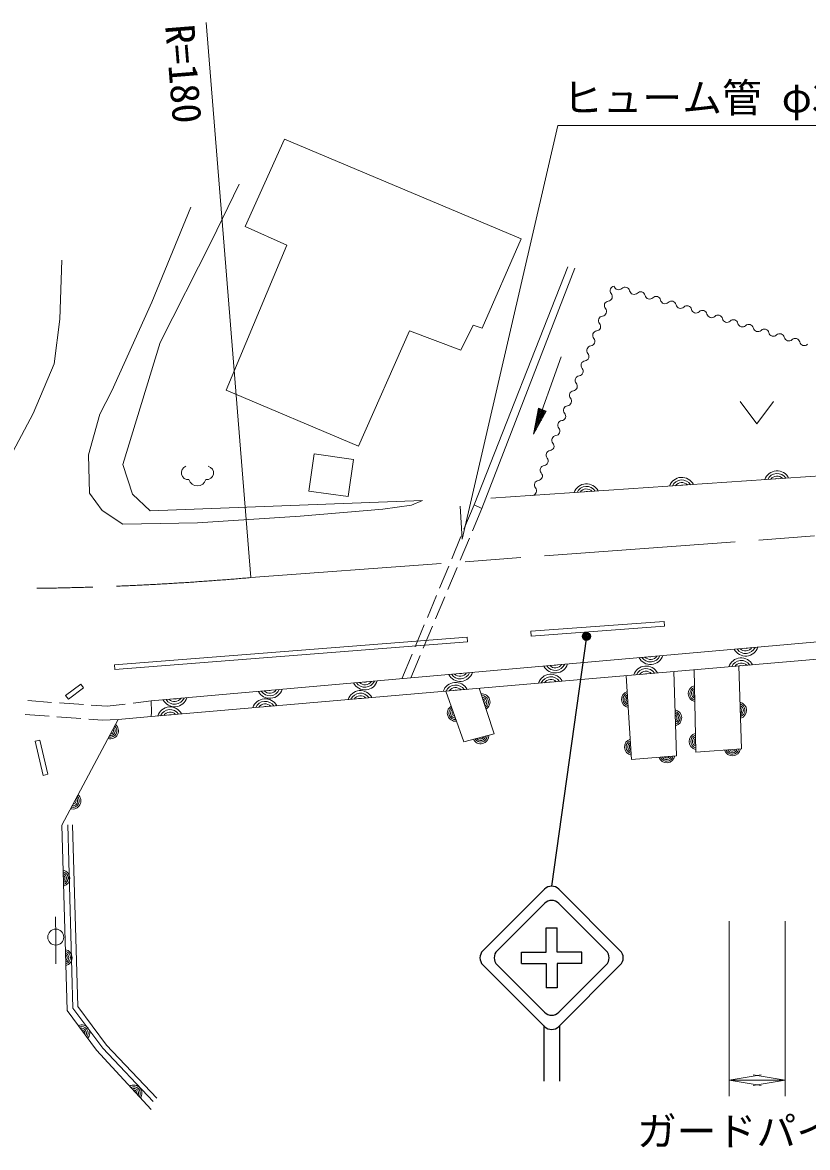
# Model space of a CAD drawing. Units: millimetres, scale not verified. Extents: x 40000 to 680000, y 20000 to 380000.
# Drawn here: x 286388 to 335687, y 235774 to 306479 of the extents above; entities that cross this region are included whole.
import ezdxf
from ezdxf.enums import TextEntityAlignment as Align

# ---------------------------------------------------------------- set-up
doc = ezdxf.new("R2010")
doc.units = ezdxf.units.MM
doc.header["$LTSCALE"] = 1000
doc.header["$PDMODE"] = 32
doc.header["$PDSIZE"] = 500
doc.linetypes.add('CHAIN', pattern=[18.5, 12, -1.5, 3.5, -1.5])
for name, color, linetype, lineweight in [('M-BMK', 2, 'CHAIN', 13), ('M-STR-HTXT', 7, 'Continuous', 13), ('M-STR-STRC', 7, 'Continuous', 25), ('M-WORK', 1, 'Continuous', 13)]:
    doc.layers.add(name, color=color, linetype=linetype, lineweight=lineweight)
doc.styles.add('ＭＳ ゴシック', font='')
doc.styles.get('ＭＳ ゴシック').set_extended_font_data('MS Gothic')

# ---------------------------------------------------------------- blocks, each defined once
blk = doc.blocks.new('open_arrow')
at = {"color": 0, "linetype": 'Continuous', "lineweight": -2}
blk.add_lwpolyline([(7.5, 1.25), (0, 0), (7.5, -1.25)], dxfattribs=at)

msp = doc.modelspace()

# ---------------------------------------------------------------- linework, layer by layer
at = {"layer": 'M-BMK'}
msp.add_line((300721, 271592), (460023, 283371), dxfattribs=at)
msp.add_arc((284986, 450903), 180000, 266.43871, 275.01516, dxfattribs=at)
at = {"layer": 'M-STR-HTXT'}
for p, q in [((300721, 271592), (297917, 306479)), ((314000, 274000), (313865, 276084)), ((330770, 250000), (330770, 239000)), ((334286, 250000), (334286, 239000)), ((330770, 240000), (334286, 240000))]:
    msp.add_line(p, q, dxfattribs=at)
msp.add_lwpolyline([(314000, 274000), (320000, 300000), (348750, 300000)], dxfattribs=at)
at = {"layer": 'M-STR-STRC'}
for p, q in [((321804, 267896), (319617, 252195)), ((319173, 252010), (315304, 248141)), ((320064, 252010), (323933, 248141)), ((316196, 248141), (319173, 251118)), ((320064, 251118), (323041, 248141)), ((319265, 248049), (319265, 249587)), ((319265, 249587), (319972, 249587)), ((319972, 248049), (319972, 249587)), ((317727, 248049), (319265, 248049)), ((317727, 247342), (317727, 248049)), ((321510, 248049), (319972, 248049)), ((321510, 247342), (321510, 248049)), ((315304, 247249), (319173, 243381)), ((316196, 247249), (319173, 244273)), ((317727, 247342), (319265, 247342)), ((319265, 247342), (319265, 245803)), ((321510, 247342), (319972, 247342)), ((319972, 247342), (319972, 245803)), ((323933, 247249), (320064, 243381)), ((320064, 244273), (323041, 247249)), ((319972, 245803), (319265, 245803)), ((319119, 243435), (319119, 239935)), ((320119, 243435), (320119, 239935))]:
    msp.add_line(p, q, dxfattribs=at)
for radius in [250, 200, 150, 100, 50, 20]:
    msp.add_circle((321804, 267896), radius, dxfattribs=at)
for centre, start, end in [((319619, 251564), 45, 135), ((319619, 250672), 44.99985, 135), ((315750, 247695), 135, 225), ((316642, 247695), 135, 225.00005), ((322595, 247695), 315.00011, 44.99984), ((323487, 247695), 315, 45), ((319619, 244719), 225.00005, 315.00011), ((319619, 243827), 225, 315)]:
    msp.add_arc(centre, 631, start, end, dxfattribs=at)
msp.add_point((321804, 267896), dxfattribs=at)
at = {"layer": 'M-WORK'}
for p, q in [((302848, 299150), (300368, 293668)), ((317705, 292885), (302848, 299150)), ((298235, 292688), (299997, 296310)), ((296957, 294880), (294510, 288909)), ((300368, 293668), (302978, 292494)), ((315257, 287262), (317705, 292885)), ((295038, 286358), (298235, 292688)), ((302978, 292494), (299172, 283380)), ((288742, 287827), (288862, 291543)), ((314746, 276162), (320643, 291130)), ((321068, 291032), (315235, 275934)), ((294510, 288909), (291998, 283329)), ((288383, 285030), (288742, 287827)), ((307492, 279856), (310690, 287099)), ((310690, 287099), (313920, 285892)), ((313920, 285892), (314692, 287458)), ((314692, 287458), (315257, 287262)), ((292699, 278702), (295038, 286358)), ((287064, 281913), (288383, 285030)), ((320223, 285465), (318490, 280603)), ((291998, 283329), (291247, 281861)), ((299172, 283380), (307492, 279856)), ((318797, 282233), (318490, 280603)), ((318993, 282163), (318550, 280919)), ((318946, 282180), (318609, 281236)), ((319087, 282129), (318644, 280886)), ((318899, 282197), (318669, 281552)), ((318852, 282213), (318729, 281869)), ((318804, 282230), (318789, 282185)), ((319282, 282060), (318797, 282233)), ((319134, 282113), (318798, 281169)), ((331456, 282650), (332506, 281250)), ((332506, 281250), (333556, 282650)), ((285066, 278156), (287064, 281913)), ((291247, 281861), (290529, 279316)), ((318490, 280603), (319282, 282060)), ((319181, 282096), (318952, 281452)), ((319228, 282079), (319106, 281735)), ((319275, 282062), (319260, 282018)), ((290529, 279316), (290595, 276902)), ((304380, 277030), (304710, 279367)), ((304710, 279367), (307175, 279019)), ((293286, 276842), (292699, 278702)), ((307175, 279019), (306845, 276682)), ((290595, 276902), (291389, 275814)), ((294396, 275781), (293286, 276842)), ((306845, 276682), (304380, 277030)), ((291389, 275814), (292694, 274944)), ((311509, 276445), (294396, 275781)), ((303831, 275444), (309008, 275901)), ((309008, 275901), (310813, 276140)), ((310813, 276140), (311509, 276445)), ((314110, 274627), (314746, 276162)), ((315235, 275934), (314646, 274529)), ((315235, 275934), (314746, 276162)), ((297370, 275031), (303831, 275444)), ((292694, 274944), (297370, 275031)), ((313345, 272779), (313919, 274165)), ((314452, 274068), (313872, 272685)), ((312579, 270931), (313153, 272317)), ((313678, 272224), (313098, 270841)), ((311814, 269084), (312388, 270469)), ((312904, 270380), (312323, 268997)), ((318314, 268219), (326684, 268840)), ((326684, 268840), (326706, 268541)), ((311048, 267236), (311622, 268622)), ((312130, 268536), (311549, 267153)), ((318337, 267920), (318314, 268219)), ((318337, 267920), (326706, 268541)), ((292162, 266116), (314318, 267855)), ((292186, 265817), (314342, 267556)), ((314318, 267855), (314342, 267556)), ((310221, 265239), (310857, 266774)), ((311356, 266692), (310766, 265287)), ((292162, 266116), (292186, 265817)), ((289087, 264189), (290046, 264900)), ((289266, 263948), (290225, 264659)), ((290046, 264900), (290225, 264659)), ((286720, 263858), (288216, 263752)), ((289087, 264189), (289266, 263948)), ((293339, 263703), (294476, 263841)), ((294481, 263128), (294476, 263841)), ((288715, 263717), (290211, 263611)), ((290710, 263576), (291707, 263505)), ((291707, 263505), (292843, 263643)), ((294470, 262863), (294481, 263128)), ((286556, 262988), (288052, 262879)), ((288550, 262843), (290046, 262734)), ((290545, 262697), (291401, 262635)), ((291401, 262635), (292403, 262667)), ((287189, 261312), (287481, 261380)), ((287686, 259163), (287189, 261312)), ((287979, 259231), (287481, 261380)), ((287686, 259163), (287979, 259231)), ((289559, 244534), (289227, 256049)), ((289856, 244637), (289527, 256057)), ((288452, 250263), (288475, 248996)), ((288475, 248996), (288487, 247326)), ((291424, 242012), (289559, 244534)), ((291654, 242205), (289856, 244637)), ((294603, 238673), (291424, 242012)), ((294820, 238880), (291654, 242205))]:
    msp.add_line(p, q, dxfattribs=at)
for points in [[(351715, 281429), (350383, 278925), (315795, 276580)], [(294476, 263841), (361852, 269824), (385050, 256703)], [(383485, 255797), (361115, 268594), (294470, 262863)], [(328568, 265795), (328665, 260612), (331542, 260825), (331374, 266036)], [(324307, 265428), (324642, 260159), (327466, 260399), (327292, 265685)], [(312973, 264454), (314098, 261270), (316017, 261768), (315072, 264634)], [(294476, 238153), (291040, 241882), (289202, 244387), (288855, 256029), (292403, 262667), (294470, 262863)]]:
    msp.add_lwpolyline(points, dxfattribs=at)
msp.add_circle((288475, 248996), 500, dxfattribs=at)
for centre, radius, start, end in [((323581, 289626), 287, 97.19942, 220.23353), ((323828, 289971), 289, 192.03919, 314.44968), ((323143, 289255), 287, 277.19942, 40.23353), ((324233, 289557), 289, 12.03919, 134.44968), ((324799, 289678), 289, 192.03919, 314.44968), ((325205, 289265), 289, 12.03919, 134.44968), ((325771, 289386), 289, 192.03919, 314.44968), ((326176, 288972), 289, 12.03919, 134.44968), ((322777, 288316), 287, 277.19942, 40.23353), ((323215, 288686), 287, 97.19942, 220.23353), ((326742, 289093), 289, 192.03919, 314.44968), ((327147, 288680), 289, 12.03919, 134.44968), ((327713, 288801), 289, 192.03919, 314.44968), ((328119, 288388), 289, 12.03919, 134.44968), ((322849, 287747), 287, 97.19942, 220.23353), ((328685, 288508), 289, 192.03919, 314.44968), ((329090, 288095), 289, 12.03919, 134.44968), ((329656, 288216), 289, 192.03919, 314.44968), ((330062, 287803), 289, 12.03919, 134.44968), ((330628, 287923), 289, 192.03919, 314.44968), ((331033, 287510), 289, 12.03919, 134.44968), ((322483, 286807), 287, 97.19942, 220.23353), ((322411, 287376), 287, 277.19942, 40.23353), ((331599, 287631), 289, 192.03919, 314.44968), ((332004, 287218), 289, 12.03919, 134.44968), ((332570, 287338), 289, 192.03919, 314.44968), ((332976, 286925), 289, 12.03919, 134.44968), ((322045, 286437), 287, 277.19942, 40.23353), ((333542, 287046), 289, 192.03919, 314.44968), ((333947, 286633), 289, 12.03919, 134.44968), ((334513, 286754), 289, 192.03919, 314.44968), ((334918, 286340), 289, 12.03919, 134.44968), ((335484, 286461), 289, 192.03919, 314.44968), ((321679, 285498), 287, 277.19942, 40.23353), ((322117, 285868), 287, 97.19942, 220.23353), ((321751, 284929), 287, 97.19942, 220.23353), ((321385, 283989), 287, 97.19942, 220.23353), ((321313, 284558), 287, 277.19942, 40.23353), ((320947, 283619), 287, 277.19942, 40.23353), ((320581, 282679), 287, 277.19942, 40.23353), ((321019, 283050), 287, 97.19942, 220.23353), ((320653, 282110), 287, 97.19942, 220.23353), ((320287, 281171), 287, 97.19942, 220.23353), ((320216, 281740), 287, 277.19942, 40.23353), ((319850, 280801), 287, 277.19942, 40.23353), ((319484, 279861), 287, 277.19942, 40.23353), ((319921, 280232), 287, 97.19942, 220.23353), ((319556, 279292), 287, 97.19942, 220.23353), ((296789, 278180), 429, 108.61837, 276.79955), ((297960, 278174), 423, 262.70793, 77.42011), ((319190, 278353), 287, 97.19942, 220.23353), ((319118, 278922), 287, 277.19942, 40.23353), ((318752, 277982), 287, 277.19942, 40.23353), ((327792, 277080), 812, 26.49752, 161.25779), ((333778, 277486), 812, 26.49752, 161.25779), ((333778, 277486), 650, 32.61331, 155.142), ((333778, 277486), 488, 43.746, 144.00931), ((297373, 277915), 557, 196.71995, 343.28005), ((318386, 277043), 287, 277.19942, 40.23353), ((318824, 277413), 287, 97.19942, 220.23353), ((321806, 276675), 812, 26.49752, 161.25779), ((321806, 276675), 650, 32.61331, 155.142), ((327792, 277080), 650, 32.61331, 155.142), ((327792, 277080), 488, 43.746, 144.00931), ((327792, 277080), 325, 77.93529, 109.82002), ((333778, 277486), 325, 77.93529, 109.82002), ((321806, 276675), 488, 43.746, 144.00931), ((321806, 276675), 325, 77.93529, 109.82002), ((325824, 266938), 812, 207.69444, 342.45471), ((325824, 266938), 650, 213.81023, 336.33892), ((325824, 266938), 488, 224.94291, 325.20623), ((325824, 266938), 325, 259.1322, 291.01694), ((331801, 267469), 812, 207.69444, 342.45471), ((331801, 267469), 650, 213.81023, 336.33892), ((331801, 267469), 488, 224.94291, 325.20623), ((331801, 267469), 325, 259.1322, 291.01694), ((319848, 266407), 812, 207.69444, 342.45471), ((319848, 266407), 650, 213.81023, 336.33892), ((319848, 266407), 488, 224.94291, 325.20623), ((319848, 266407), 325, 259.1322, 291.01694), ((325544, 265221), 812, 27.53487, 162.29514), ((325544, 265221), 650, 33.65066, 156.17935), ((331522, 265735), 812, 27.53487, 162.29514), ((331522, 265735), 650, 33.65066, 156.17935), ((331522, 265735), 488, 44.78335, 145.04667), ((331522, 265735), 325, 78.97264, 110.85738), ((313872, 265877), 812, 207.69444, 342.45471), ((313872, 265877), 650, 213.81023, 336.33892), ((313872, 265877), 488, 224.94291, 325.20623), ((313872, 265877), 325, 259.1322, 291.01694), ((319566, 264707), 812, 27.53487, 162.29514), ((319566, 264707), 650, 33.65066, 156.17935), ((319566, 264707), 488, 44.78335, 145.04667), ((325544, 265221), 488, 44.78335, 145.04667), ((325544, 265221), 325, 78.97264, 110.85738), ((301919, 264815), 812, 207.69444, 342.45471), ((301919, 264815), 650, 213.81023, 336.33892), ((301919, 264815), 488, 224.94291, 325.20623), ((301919, 264815), 325, 259.1322, 291.01694), ((307610, 263679), 812, 27.53487, 162.29514), ((307895, 265346), 812, 207.69444, 342.45471), ((307895, 265346), 650, 213.81023, 336.33892), ((307895, 265346), 488, 224.94291, 325.20623), ((307895, 265346), 325, 259.1322, 291.01694), ((313588, 264193), 812, 27.53487, 162.29514), ((313588, 264193), 650, 33.65066, 156.17935), ((313588, 264193), 488, 44.78335, 145.04667), ((313588, 264193), 325, 78.97264, 110.85738), ((319566, 264707), 325, 78.97264, 110.85738), ((328708, 264297), 512, 103.75513, 258.39436), ((328708, 264297), 410, 107.00043, 255.14907), ((328708, 264297), 308, 112.53487, 249.61462), ((328708, 264297), 205, 124.35814, 237.79136), ((295942, 264285), 812, 207.69444, 342.45471), ((295942, 264285), 650, 213.81023, 336.33892), ((295942, 264285), 488, 224.94291, 325.20623), ((295942, 264285), 325, 259.1322, 291.01694), ((301632, 263165), 812, 27.53487, 162.29514), ((301632, 263165), 650, 33.65066, 156.17935), ((307610, 263679), 650, 33.65066, 156.17935), ((307610, 263679), 488, 44.78335, 145.04667), ((307610, 263679), 325, 78.97264, 110.85738), ((315239, 263767), 512, 300.92497, 95.5642), ((315239, 263767), 410, 304.17027, 92.31891), ((315239, 263767), 308, 309.70471, 86.78446), ((315239, 263767), 205, 321.52797, 74.9612), ((324514, 263939), 512, 106.32087, 260.9601), ((324514, 263939), 410, 109.56617, 257.71481), ((324514, 263939), 308, 115.10062, 252.18036), ((324514, 263939), 205, 126.92388, 240.3571), ((331351, 263251), 512, 284.52822, 79.16745), ((295654, 262651), 812, 27.53487, 162.29514), ((295654, 262651), 650, 33.65066, 156.17935), ((295654, 262651), 488, 44.78335, 145.04667), ((301632, 263165), 488, 44.78335, 145.04667), ((301632, 263165), 325, 78.97264, 110.85738), ((313579, 263077), 512, 122.1494, 276.78863), ((313579, 263077), 410, 125.39469, 273.54333), ((313579, 263077), 308, 130.92914, 268.00889), ((313579, 263077), 205, 142.7524, 256.18563), ((327275, 262779), 512, 284.57196, 79.21119), ((327275, 262779), 410, 287.81725, 75.96589), ((327275, 262779), 308, 293.3517, 70.43144), ((331351, 263251), 410, 287.77352, 75.92216), ((331351, 263251), 308, 293.30796, 70.38771), ((331351, 263251), 205, 305.13123, 58.56445), ((291902, 261969), 512, 254.55819, 49.19742), ((295654, 262651), 325, 78.97264, 110.85738), ((327275, 262779), 205, 305.17496, 58.60818), ((291902, 261969), 410, 257.80349, 45.95213), ((291902, 261969), 308, 263.33793, 40.41768), ((291902, 261969), 205, 275.1612, 28.59442), ((315158, 261661), 512, 207.21484, 1.85407), ((315158, 261661), 410, 210.46014, 358.60878), ((315158, 261661), 308, 215.99458, 353.07433), ((328765, 261298), 512, 103.75513, 258.39436), ((328765, 261298), 410, 107.00043, 255.14907), ((315158, 261661), 205, 227.81784, 341.25107), ((324705, 260945), 512, 106.32087, 260.9601), ((324705, 260945), 410, 109.56617, 257.71481), ((324705, 260945), 308, 115.10062, 252.18036), ((324705, 260945), 205, 126.92388, 240.3571), ((328765, 261298), 308, 112.53487, 249.61462), ((328765, 261298), 205, 124.35814, 237.79136), ((326844, 260459), 512, 197.53348, 352.17271), ((326844, 260459), 410, 200.77878, 348.92742), ((326844, 260459), 308, 206.31322, 343.39297), ((326844, 260459), 205, 218.13649, 331.56971), ((330966, 260895), 512, 196.91678, 351.55601), ((330966, 260895), 410, 200.16207, 348.31071), ((330966, 260895), 308, 205.69652, 342.77627), ((330966, 260895), 205, 217.51978, 330.95301), ((289545, 257559), 512, 254.55819, 49.19742), ((289545, 257559), 410, 257.80349, 45.95213), ((289545, 257559), 308, 263.33793, 40.41768), ((289545, 257559), 205, 275.1612, 28.59442), ((288842, 252702), 512, 284.38433, 79.02357), ((288842, 252702), 410, 287.62963, 75.77827), ((288842, 252702), 308, 293.16408, 70.24382), ((288842, 252702), 205, 304.98734, 58.42056), ((288990, 247704), 512, 284.38433, 79.02357), ((288990, 247704), 410, 287.62963, 75.77827), ((288990, 247704), 308, 293.16408, 70.24382), ((288990, 247704), 205, 304.98734, 58.42056), ((290104, 242967), 512, 318.96064, 113.59987), ((290104, 242967), 410, 322.20593, 110.35457), ((290104, 242967), 308, 327.74038, 104.82013), ((290104, 242967), 205, 339.56364, 92.99686), ((293377, 239180), 512, 325.33874, 119.97797), ((293377, 239180), 410, 328.58403, 116.73267), ((293377, 239180), 308, 334.11848, 111.19823), ((293377, 239180), 205, 345.94174, 99.37497)]:
    msp.add_arc(centre, radius, start, end, dxfattribs=at)

# ---------------------------------------------------------------- block references
at = {"layer": 'M-STR-HTXT', "xscale": 267, "yscale": 267}
msp.add_blockref('open_arrow', (330770, 240000), dxfattribs=at)
at = {"layer": 'M-STR-HTXT', "xscale": 267, "yscale": 267, "rotation": 180}
msp.add_blockref('open_arrow', (334286, 240000), dxfattribs=at)

# ---------------------------------------------------------------- texts
at = {"layer": 'M-STR-HTXT', "style": 'ＭＳ ゴシック'}
msp.add_text('R=180', height=1833, rotation=274.595, dxfattribs=at).set_placement((296510, 303251), align=Align.MIDDLE_CENTER)
for s, p in [('ヒューム管 φ300 L=10.0', (334375, 301750)), ('ガードパイプ', (332478, 236798))]:
    msp.add_text(s, height=1833, dxfattribs=at).set_placement(p, align=Align.MIDDLE_CENTER)

doc.saveas('drawing.dxf')
